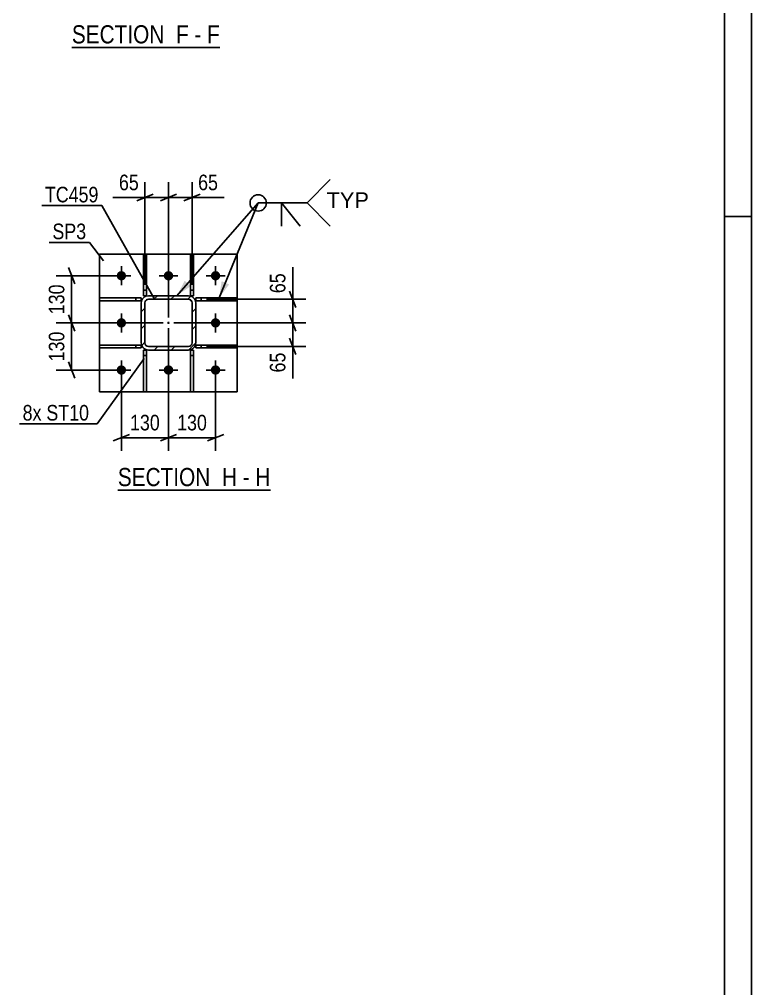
# Model space of a CAD drawing. Header units: millimetres. Extents: x 0 to 1189, y 0 to 841.
# Drawn here: x 1054.2 to 1189, y 454 to 632.2 of the extents above; entities that cross this region are included whole.
import ezdxf

# ---------------------------------------------------------------- set-up
doc = ezdxf.new("R2010")
doc.units = ezdxf.units.MM
doc.linetypes.add('DXK_LINE_DOT2', pattern=[3.9198, 1.9599, -1.9599])
doc.styles.add('Arial', font='ARIAL.TTF', dxfattribs={"height": 0.2})
doc.styles.add('Arial Narrow', font='ARIALN.TTF', dxfattribs={"height": 0.2})

# ---------------------------------------------------------------- blocks, each defined once
blk = doc.blocks.new('Unknown-682122038-1161')
at = {"color": 5, "linetype": 'Continuous'}
for p, q in [((1189, 0), (1189, 841)), ((1184, 5), (1184, 836)), ((1189, 596), (1184, 596))]:
    blk.add_line(p, q, dxfattribs=at)
blk = doc.blocks.new('Unknown-682122038-17 - 24004')
at = {"color": 6, "linetype": 'Continuous'}
blk.add_line((1063.91, 627.07), (1091.12, 627.07), dxfattribs=at)
at = {"color": 0, "linetype": 'Continuous'}
for points in [[(1082.02, 627.82), (1082.02, 631.32), (1063.91, 631.32), (1063.91, 627.82)], [(1085.41, 627.82), (1085.41, 631.32), (1083.07, 631.32), (1083.07, 627.82)], [(1087.73, 627.82), (1087.73, 631.32), (1086.46, 631.32), (1086.46, 627.82)], [(1091.12, 627.82), (1091.12, 631.32), (1088.78, 631.32), (1088.78, 627.82)]]:
    blk.add_wipeout(points, dxfattribs=at)
at = {"color": 7, "linetype": 'Continuous', "style": 'Arial Narrow'}
for s, p in [('SECTION ', (1063.91, 627.82)), ('F', (1083.07, 627.82)), ('F', (1088.78, 627.82)), ('-', (1086.46, 627.82))]:
    blk.add_text(s, height=3.34, dxfattribs=at).set_placement(p)
blk = doc.blocks.new('Unknown-682122038-28 - 78521')
at = {"color": 6, "linetype": 'Continuous'}
blk.add_line((1072.37, 545.66), (1100.44, 545.66), dxfattribs=at)
at = {"color": 0, "linetype": 'Continuous'}
for points in [[(1090.48, 546.41), (1090.48, 549.91), (1072.37, 549.91), (1072.37, 546.41)], [(1094.3, 546.41), (1094.3, 549.91), (1091.53, 549.91), (1091.53, 546.41)], [(1096.62, 546.41), (1096.62, 549.91), (1095.35, 549.91), (1095.35, 546.41)], [(1100.44, 546.41), (1100.44, 549.91), (1097.67, 549.91), (1097.67, 546.41)]]:
    blk.add_wipeout(points, dxfattribs=at)
at = {"color": 7, "linetype": 'Continuous', "style": 'Arial Narrow'}
for s, p in [('SECTION ', (1072.37, 546.41)), ('H', (1091.53, 546.41)), ('H', (1097.67, 546.41)), ('-', (1095.35, 546.41))]:
    blk.add_text(s, height=3.34, dxfattribs=at).set_placement(p)
blk = doc.blocks.new('Part-682122038-78628 - 78521')
at = {"color": 2, "linetype": 'Continuous'}
for p, q in [((1069.02, 581.03), (1076.69, 581.03)), ((1069.02, 581.03), (1069.02, 580.49)), ((1076.69, 581.03), (1076.69, 581.03)), ((1076.69, 581.03), (1076.69, 580.49)), ((1069.02, 580.49), (1076.69, 580.49))]:
    blk.add_line(p, q, dxfattribs=at)
at = {"color": 7, "linetype": 'DXK_LINE_DOT2'}
for p, q in [((1075.69, 581.03), (1069.02, 581.03)), ((1076.69, 581.03), (1075.69, 581.03)), ((1075.69, 581.03), (1075.69, 580.49)), ((1076.69, 581.03), (1076.69, 581.03)), ((1069.02, 580.49), (1075.69, 580.49)), ((1075.69, 580.49), (1076.69, 580.49))]:
    blk.add_line(p, q, dxfattribs=at)
blk = doc.blocks.new('Part-682122038-78631 - 78521')
at = {"color": 2, "linetype": 'Continuous'}
for p, q in [((1077.09, 581.43), (1077.09, 589.09)), ((1077.09, 589.09), (1077.62, 589.09)), ((1077.62, 589.09), (1077.62, 581.43)), ((1077.09, 581.43), (1077.09, 581.43)), ((1077.09, 581.43), (1077.62, 581.43)), ((1077.62, 581.43), (1077.62, 581.43))]:
    blk.add_line(p, q, dxfattribs=at)
at = {"color": 7, "linetype": 'DXK_LINE_DOT2'}
for p, q in [((1077.09, 582.43), (1077.62, 582.43)), ((1077.09, 581.43), (1077.62, 581.43))]:
    blk.add_line(p, q, dxfattribs=at)
blk = doc.blocks.new('Part-682122038-78528 - 78521')
at = {"linetype": 'Continuous'}
h = blk.add_hatch(dxfattribs=at)
h.set_pattern_fill('', scale=0.7, style=0, pattern_type=0)
h.set_pattern_definition([(45, (1085.3517, 571.4277), (-1.57154, 1.57154), [])])
h.paths.add_polyline_path([(1078.02, 571.43), (1085.35, 571.43), (1085.86, 571.53), (1086.29, 571.82), (1086.58, 572.25), (1086.69, 572.76), (1086.69, 580.09), (1086.58, 580.6), (1086.29, 581.04), (1085.86, 581.33), (1085.35, 581.43), (1078.02, 581.43), (1077.51, 581.33), (1077.08, 581.04), (1076.79, 580.6), (1076.69, 580.09), (1076.69, 572.76), (1076.79, 572.25), (1077.08, 571.82), (1077.51, 571.53)])
h.paths.add_polyline_path([(1077.55, 572.29), (1077.4, 572.51), (1077.35, 572.76), (1077.35, 580.09), (1077.4, 580.35), (1077.55, 580.57), (1077.76, 580.71), (1078.02, 580.76), (1085.35, 580.76), (1085.61, 580.71), (1085.82, 580.57), (1085.97, 580.35), (1086.02, 580.09), (1086.02, 572.76), (1085.97, 572.51), (1085.82, 572.29), (1085.61, 572.15), (1085.35, 572.09), (1078.02, 572.09), (1077.76, 572.15)])
blk.add_hatch(color=246, dxfattribs=at).paths.add_polyline_path([(1081.69, 576.33, -1), (1081.69, 576.53, -1)])
at = {"color": 7, "linetype": 'DXK_LINE_DOT2'}
for p, q in [((1077.51, 581.33), (1078.02, 581.43)), ((1078.02, 581.43), (1085.35, 581.43)), ((1085.35, 581.43), (1085.86, 581.33)), ((1076.69, 580.09), (1076.79, 580.6)), ((1076.69, 572.76), (1076.69, 580.09)), ((1077.4, 580.35), (1077.35, 580.09)), ((1077.35, 572.76), (1077.35, 580.09)), ((1078.02, 580.76), (1077.76, 580.71)), ((1078.02, 580.76), (1085.35, 580.76)), ((1085.61, 580.71), (1085.35, 580.76)), ((1086.02, 580.09), (1085.97, 580.35)), ((1086.02, 572.76), (1086.02, 580.09)), ((1086.58, 580.6), (1086.69, 580.09)), ((1086.69, 572.76), (1086.69, 580.09)), ((1076.79, 572.25), (1076.69, 572.76)), ((1077.35, 572.76), (1077.4, 572.51)), ((1077.76, 572.15), (1078.02, 572.09)), ((1085.35, 572.09), (1085.61, 572.15)), ((1085.97, 572.51), (1086.02, 572.76)), ((1086.69, 572.76), (1086.58, 572.25)), ((1078.02, 571.43), (1077.51, 571.53)), ((1078.02, 572.09), (1085.35, 572.09)), ((1078.02, 571.43), (1085.35, 571.43)), ((1085.86, 571.53), (1085.35, 571.43))]:
    blk.add_line(p, q, dxfattribs=at)
at = {"color": 2, "linetype": 'Continuous'}
for p, q in [((1078.02, 581.43), (1077.51, 581.33)), ((1078.02, 581.43), (1085.35, 581.43)), ((1085.86, 581.33), (1085.35, 581.43)), ((1076.79, 580.6), (1076.69, 580.09)), ((1076.69, 572.76), (1076.69, 580.09)), ((1077.35, 580.09), (1077.4, 580.35)), ((1077.35, 572.76), (1077.35, 580.09)), ((1077.76, 580.71), (1078.02, 580.76)), ((1078.02, 580.76), (1085.35, 580.76)), ((1085.35, 580.76), (1085.61, 580.71)), ((1085.97, 580.35), (1086.02, 580.09)), ((1086.02, 572.76), (1086.02, 580.09)), ((1086.69, 580.09), (1086.58, 580.6)), ((1086.69, 572.76), (1086.69, 580.09)), ((1076.69, 572.76), (1076.79, 572.25)), ((1077.4, 572.51), (1077.35, 572.76)), ((1078.02, 572.09), (1077.76, 572.15)), ((1085.61, 572.15), (1085.35, 572.09)), ((1086.02, 572.76), (1085.97, 572.51)), ((1086.58, 572.25), (1086.69, 572.76)), ((1077.51, 571.53), (1078.02, 571.43)), ((1078.02, 572.09), (1085.35, 572.09)), ((1078.02, 571.43), (1085.35, 571.43)), ((1085.35, 571.43), (1085.86, 571.53))]:
    blk.add_line(p, q, dxfattribs=at)
at = {"color": 246, "linetype": 'DXK_LINE_DOT2'}
blk.add_line((1081.69, 576.43), (1081.69, 576.43), dxfattribs=at)
at = {"color": 246, "linetype": 'Continuous'}
blk.add_circle((1081.69, 576.43), 0.1, dxfattribs=at)
at = {"color": 7, "linetype": 'DXK_LINE_DOT2'}
for centre, radius, start, end in [((1078.02, 580.09), 1.33, 112.5, 157.5), ((1085.35, 580.09), 1.33, 22.5, 67.5), ((1078.02, 580.09), 0.667, 112.5, 157.5), ((1085.35, 580.09), 0.667, 22.5, 67.5), ((1078.02, 572.76), 1.33, 202.5, 247.5), ((1078.02, 572.76), 0.667, 202.5, 247.5), ((1085.35, 572.76), 0.667, 292.5, 337.5), ((1085.35, 572.76), 1.33, 292.5, 337.5)]:
    blk.add_arc(centre, radius, start, end, dxfattribs=at)
at = {"color": 2, "linetype": 'Continuous'}
for centre, radius, start, end in [((1078.02, 580.09), 1.33, 112.5, 157.5), ((1085.35, 580.09), 1.33, 22.5, 67.5), ((1078.02, 580.09), 0.667, 112.5, 157.5), ((1085.35, 580.09), 0.667, 22.5, 67.5), ((1078.02, 572.76), 1.33, 202.5, 247.5), ((1078.02, 572.76), 0.667, 202.5, 247.5), ((1085.35, 572.76), 0.667, 292.5, 337.5), ((1085.35, 572.76), 1.33, 292.5, 337.5)]:
    blk.add_arc(centre, radius, start, end, dxfattribs=at)
blk = doc.blocks.new('Part-682122038-78573 - 78521')
at = {"color": 2, "linetype": 'Continuous'}
for p, q in [((1069.02, 589.09), (1069.02, 563.76)), ((1069.02, 589.09), (1094.35, 589.09)), ((1094.35, 589.09), (1094.35, 563.76)), ((1094.35, 563.76), (1069.02, 563.76))]:
    blk.add_line(p, q, dxfattribs=at)
blk = doc.blocks.new('Part-682122038-78630 - 78521')
at = {"color": 2, "linetype": 'Continuous'}
for p, q in [((1085.75, 581.43), (1085.75, 589.09)), ((1085.75, 589.09), (1086.29, 589.09)), ((1086.29, 589.09), (1086.29, 581.43)), ((1085.75, 581.43), (1085.75, 581.43)), ((1085.75, 581.43), (1086.29, 581.43)), ((1086.29, 581.43), (1086.29, 581.43))]:
    blk.add_line(p, q, dxfattribs=at)
at = {"color": 7, "linetype": 'DXK_LINE_DOT2'}
for p, q in [((1085.75, 582.43), (1086.29, 582.43)), ((1085.75, 581.43), (1086.29, 581.43))]:
    blk.add_line(p, q, dxfattribs=at)
blk = doc.blocks.new('Part-682122038-78626 - 78521')
at = {"color": 2, "linetype": 'Continuous'}
for p, q in [((1086.69, 581.03), (1086.69, 580.49)), ((1086.69, 581.03), (1094.35, 581.03)), ((1094.35, 580.49), (1094.35, 581.03)), ((1086.69, 580.49), (1086.69, 580.49)), ((1094.35, 580.49), (1086.69, 580.49))]:
    blk.add_line(p, q, dxfattribs=at)
at = {"color": 7, "linetype": 'DXK_LINE_DOT2'}
for p, q in [((1086.69, 581.03), (1086.69, 581.03)), ((1087.69, 581.03), (1086.69, 581.03)), ((1087.69, 580.49), (1087.69, 581.03)), ((1094.35, 581.03), (1087.69, 581.03)), ((1086.69, 580.49), (1087.69, 580.49)), ((1087.69, 580.49), (1094.35, 580.49))]:
    blk.add_line(p, q, dxfattribs=at)
blk = doc.blocks.new('Part-682122038-78627 - 78521')
at = {"color": 2, "linetype": 'Continuous'}
for p, q in [((1086.69, 572.36), (1086.69, 571.83)), ((1086.69, 572.36), (1094.35, 572.36)), ((1094.35, 571.83), (1094.35, 572.36)), ((1086.69, 571.83), (1086.69, 571.83)), ((1094.35, 571.83), (1086.69, 571.83))]:
    blk.add_line(p, q, dxfattribs=at)
at = {"color": 7, "linetype": 'DXK_LINE_DOT2'}
for p, q in [((1086.69, 572.36), (1086.69, 572.36)), ((1087.69, 572.36), (1086.69, 572.36)), ((1087.69, 571.83), (1087.69, 572.36)), ((1094.35, 572.36), (1087.69, 572.36)), ((1086.69, 571.83), (1087.69, 571.83)), ((1087.69, 571.83), (1094.35, 571.83))]:
    blk.add_line(p, q, dxfattribs=at)
blk = doc.blocks.new('Part-682122038-78629 - 78521')
at = {"color": 2, "linetype": 'Continuous'}
for p, q in [((1069.02, 572.36), (1076.69, 572.36)), ((1069.02, 572.36), (1069.02, 571.83)), ((1076.69, 572.36), (1076.69, 572.36)), ((1076.69, 572.36), (1076.69, 571.83)), ((1069.02, 571.83), (1076.69, 571.83))]:
    blk.add_line(p, q, dxfattribs=at)
at = {"color": 7, "linetype": 'DXK_LINE_DOT2'}
for p, q in [((1075.69, 572.36), (1069.02, 572.36)), ((1076.69, 572.36), (1075.69, 572.36)), ((1075.69, 572.36), (1075.69, 571.83)), ((1076.69, 572.36), (1076.69, 572.36)), ((1069.02, 571.83), (1075.69, 571.83)), ((1075.69, 571.83), (1076.69, 571.83))]:
    blk.add_line(p, q, dxfattribs=at)
blk = doc.blocks.new('Part-682122038-78632 - 78521')
at = {"color": 2, "linetype": 'Continuous'}
for p, q in [((1085.75, 571.43), (1085.75, 571.43)), ((1085.75, 571.43), (1086.29, 571.43)), ((1085.75, 571.43), (1085.75, 563.76)), ((1086.29, 571.43), (1086.29, 571.43)), ((1086.29, 571.43), (1086.29, 563.76)), ((1085.75, 563.76), (1086.29, 563.76))]:
    blk.add_line(p, q, dxfattribs=at)
at = {"color": 7, "linetype": 'DXK_LINE_DOT2'}
for p, q in [((1086.29, 571.43), (1085.75, 571.43)), ((1085.75, 571.43), (1085.75, 571.43)), ((1085.75, 570.43), (1086.29, 570.43))]:
    blk.add_line(p, q, dxfattribs=at)
blk = doc.blocks.new('Part-682122038-78633 - 78521')
at = {"color": 2, "linetype": 'Continuous'}
for p, q in [((1077.09, 571.43), (1077.09, 571.43)), ((1077.09, 571.43), (1077.62, 571.43)), ((1077.09, 571.43), (1077.09, 563.76)), ((1077.62, 571.43), (1077.62, 571.43)), ((1077.62, 571.43), (1077.62, 563.76)), ((1077.09, 563.76), (1077.62, 563.76))]:
    blk.add_line(p, q, dxfattribs=at)
at = {"color": 7, "linetype": 'DXK_LINE_DOT2'}
for p, q in [((1077.62, 571.43), (1077.09, 571.43)), ((1077.09, 571.43), (1077.09, 571.43)), ((1077.09, 570.43), (1077.62, 570.43))]:
    blk.add_line(p, q, dxfattribs=at)
blk = doc.blocks.new('Bolt-682122038-78639 - 78521')
at = {"linetype": 'Continuous'}
for points in [[(1073.02, 585.96, -1), (1073.02, 584.23, -1)], [(1081.69, 585.96, -1), (1081.69, 584.23, -1)], [(1090.35, 585.96, -1), (1090.35, 584.23, -1)], [(1073.02, 577.29, -1), (1073.02, 575.56, -1)], [(1090.35, 577.29, -1), (1090.35, 575.56, -1)], [(1073.02, 568.63, -1), (1073.02, 566.89, -1)], [(1081.69, 568.63, -1), (1081.69, 566.89, -1)], [(1090.35, 568.63, -1), (1090.35, 566.89, -1)]]:
    blk.add_hatch(color=1, dxfattribs=at).paths.add_polyline_path(points)
at = {"color": 1, "linetype": 'Continuous'}
for p, q in [((1073.02, 583.36), (1073.02, 586.83)), ((1081.69, 583.36), (1081.69, 586.83)), ((1090.35, 583.36), (1090.35, 586.83)), ((1071.29, 585.09), (1074.75, 585.09)), ((1079.95, 585.09), (1083.42, 585.09)), ((1088.62, 585.09), (1092.09, 585.09)), ((1073.02, 574.69), (1073.02, 578.16)), ((1090.35, 574.69), (1090.35, 578.16)), ((1071.29, 576.43), (1074.75, 576.43)), ((1088.62, 576.43), (1092.09, 576.43)), ((1073.02, 566.03), (1073.02, 569.49)), ((1081.69, 566.03), (1081.69, 569.49)), ((1090.35, 566.03), (1090.35, 569.49)), ((1071.29, 567.76), (1074.75, 567.76)), ((1079.95, 567.76), (1083.42, 567.76)), ((1088.62, 567.76), (1092.09, 567.76))]:
    blk.add_line(p, q, dxfattribs=at)
blk = doc.blocks.new('StraightDimension-682122038-78937 - 78521')
at = {"color": 7, "linetype": 'Continuous'}
for p, q in [((1077.35, 583.43), (1077.35, 602.32)), ((1081.69, 577.43), (1081.69, 602.32)), ((1075.85, 598.87), (1078.85, 600.07)), ((1077.35, 599.47), (1081.69, 599.47)), ((1083.19, 600.07), (1080.19, 598.87))]:
    blk.add_line(p, q, dxfattribs=at)
at = {"color": 0}
blk.add_wipeout([(1076.83, 600.22), (1076.83, 604.42), (1071.97, 604.42), (1071.97, 600.22)], dxfattribs=at)
at = {"color": 7, "linetype": 'Continuous'}
blk.add_line((1077.35, 599.47), (1071.45, 599.47), dxfattribs=at)
blk.add_line((1077.35, 599.47), (1071.45, 599.47), dxfattribs=at)
at = {"color": 3, "style": 'Arial Narrow'}
blk.add_text('65', height=2.863, dxfattribs=at).set_placement((1072.57, 600.82))
blk = doc.blocks.new('StraightDimension-682122038-78918 - 78521')
at = {"color": 7, "linetype": 'Continuous'}
for p, q in [((1063.27, 577.93), (1064.47, 574.93)), ((1080.69, 576.43), (1061.02, 576.43)), ((1063.87, 567.76), (1063.87, 576.43)), ((1064.47, 566.26), (1063.27, 569.26)), ((1072.02, 567.76), (1061.02, 567.76))]:
    blk.add_line(p, q, dxfattribs=at)
at = {"color": 0}
blk.add_wipeout([(1063.12, 575.44), (1058.92, 575.44), (1058.92, 568.75), (1063.12, 568.75)], dxfattribs=at)
at = {"color": 3, "style": 'Arial Narrow'}
blk.add_text('130', height=2.863, rotation=90.0002, dxfattribs=at).set_placement((1062.52, 569.35))
blk = doc.blocks.new('StraightDimension-682122038-78917 - 78521')
at = {"color": 7, "linetype": 'Continuous'}
for p, q in [((1063.27, 586.59), (1064.47, 583.59)), ((1072.02, 585.09), (1061.02, 585.09)), ((1063.87, 576.43), (1063.87, 585.09)), ((1064.47, 574.93), (1063.27, 577.93)), ((1080.69, 576.43), (1061.02, 576.43))]:
    blk.add_line(p, q, dxfattribs=at)
at = {"color": 0}
blk.add_wipeout([(1063.12, 584.1), (1058.92, 584.1), (1058.92, 577.42), (1063.12, 577.42)], dxfattribs=at)
at = {"color": 3, "style": 'Arial Narrow'}
blk.add_text('130', height=2.863, rotation=90.0002, dxfattribs=at).set_placement((1062.52, 578.02))
blk = doc.blocks.new('StraightDimension-682122038-78936 - 78521')
at = {"color": 7, "linetype": 'Continuous'}
for p, q in [((1081.69, 577.43), (1081.69, 602.32)), ((1086.02, 583.43), (1086.02, 602.32)), ((1080.19, 598.87), (1083.19, 600.07)), ((1081.69, 599.47), (1086.02, 599.47)), ((1087.52, 600.07), (1084.52, 598.87))]:
    blk.add_line(p, q, dxfattribs=at)
at = {"color": 0}
blk.add_wipeout([(1091.4, 600.22), (1091.4, 604.42), (1086.54, 604.42), (1086.54, 600.22)], dxfattribs=at)
at = {"color": 7, "linetype": 'Continuous'}
blk.add_line((1086.02, 599.47), (1091.92, 599.47), dxfattribs=at)
blk.add_line((1086.02, 599.47), (1091.92, 599.47), dxfattribs=at)
at = {"color": 3, "style": 'Arial Narrow'}
blk.add_text('65', height=2.863, dxfattribs=at).set_placement((1087.14, 600.82))
blk = doc.blocks.new('StraightDimension-682122038-78966 - 78521')
at = {"color": 7, "linetype": 'Continuous'}
for p, q in [((1081.69, 575.43), (1081.69, 552.91)), ((1090.35, 566.76), (1090.35, 552.91)), ((1080.19, 554.71), (1083.19, 555.91)), ((1081.69, 555.31), (1090.35, 555.31)), ((1091.85, 555.91), (1088.85, 554.71))]:
    blk.add_line(p, q, dxfattribs=at)
at = {"color": 0}
blk.add_wipeout([(1089.36, 556.06), (1089.36, 560.26), (1082.68, 560.26), (1082.68, 556.06)], dxfattribs=at)
at = {"color": 3, "style": 'Arial Narrow'}
blk.add_text('130', height=2.863, dxfattribs=at).set_placement((1083.28, 556.66))
blk = doc.blocks.new('StraightDimension-682122038-78967 - 78521')
at = {"color": 7, "linetype": 'Continuous'}
for p, q in [((1081.69, 575.43), (1081.69, 552.91)), ((1073.02, 566.76), (1073.02, 552.91)), ((1071.52, 554.71), (1074.52, 555.91)), ((1073.02, 555.31), (1081.69, 555.31)), ((1083.19, 555.91), (1080.19, 554.71))]:
    blk.add_line(p, q, dxfattribs=at)
at = {"color": 0}
blk.add_wipeout([(1080.69, 556.06), (1080.69, 560.26), (1074.01, 560.26), (1074.01, 556.06)], dxfattribs=at)
at = {"color": 3, "style": 'Arial Narrow'}
blk.add_text('130', height=2.863, dxfattribs=at).set_placement((1074.61, 556.66))
blk = doc.blocks.new('StraightDimension-682122038-78986 - 78521')
at = {"color": 7, "linetype": 'Continuous'}
for p, q in [((1103.95, 582.26), (1105.15, 579.26)), ((1088.69, 580.76), (1106.95, 580.76)), ((1104.55, 576.43), (1104.55, 580.76)), ((1105.15, 574.93), (1103.95, 577.93)), ((1082.69, 576.43), (1106.95, 576.43))]:
    blk.add_line(p, q, dxfattribs=at)
at = {"color": 0}
blk.add_wipeout([(1103.8, 586.14), (1099.6, 586.14), (1099.6, 581.29), (1103.8, 581.29)], dxfattribs=at)
at = {"color": 7, "linetype": 'Continuous'}
blk.add_line((1104.55, 580.76), (1104.55, 586.67), dxfattribs=at)
blk.add_line((1104.55, 580.76), (1104.55, 586.67), dxfattribs=at)
at = {"color": 3, "style": 'Arial Narrow'}
blk.add_text('65', height=2.863, rotation=90.0002, dxfattribs=at).set_placement((1103.2, 581.89))
blk = doc.blocks.new('StraightDimension-682122038-78987 - 78521')
at = {"color": 7, "linetype": 'Continuous'}
for p, q in [((1103.95, 577.93), (1105.15, 574.93)), ((1082.69, 576.43), (1106.95, 576.43)), ((1104.55, 572.09), (1104.55, 576.43)), ((1105.15, 570.59), (1103.95, 573.59)), ((1088.69, 572.09), (1106.95, 572.09))]:
    blk.add_line(p, q, dxfattribs=at)
at = {"color": 0}
blk.add_wipeout([(1103.8, 571.57), (1099.6, 571.57), (1099.6, 566.71), (1103.8, 566.71)], dxfattribs=at)
at = {"color": 7, "linetype": 'Continuous'}
blk.add_line((1104.55, 572.09), (1104.55, 566.19), dxfattribs=at)
blk.add_line((1104.55, 572.09), (1104.55, 566.19), dxfattribs=at)
at = {"color": 3, "style": 'Arial Narrow'}
blk.add_text('65', height=2.863, rotation=90.0002, dxfattribs=at).set_placement((1103.2, 567.31))
blk = doc.blocks.new('Mark-682122038-78887 - 78521')
at = {"color": 0}
blk.add_wipeout([(1068.82, 598.59), (1068.82, 601.59), (1058.95, 601.59), (1058.95, 598.59)], dxfattribs=at)
blk.add_wipeout([(1068.82, 598.59), (1068.82, 601.59), (1058.95, 601.59), (1058.95, 598.59)], dxfattribs=at)
at = {"color": 30, "linetype": 'Continuous'}
for p in [(1058.35, 597.99), (1079.09, 580.78)]:
    blk.add_line(p, (1069.42, 597.99), dxfattribs=at)
at = {"color": 3, "style": 'Arial Narrow'}
blk.add_text('TC459', height=2.863, dxfattribs=at).set_placement((1058.95, 598.59))
blk = doc.blocks.new('MarkSet-682122038-78875 - 78521')
at = {"color": 30, "linetype": 'Continuous'}
blk.add_line((1077.21, 569.87), (1068.57, 557.87), dxfattribs=at)
at = {"color": 0}
for points in [[(1058.32, 558.47), (1058.32, 561.47), (1054.85, 561.47), (1054.85, 558.47)], [(1067.07, 558.47), (1067.07, 561.47), (1059.22, 561.47), (1059.22, 558.47)]]:
    blk.add_wipeout(points, dxfattribs=at)
for points in [[(1058.32, 558.47), (1058.32, 561.47), (1054.85, 561.47), (1054.85, 558.47)], [(1067.07, 558.47), (1067.07, 561.47), (1059.22, 561.47), (1059.22, 558.47)]]:
    blk.add_wipeout(points, dxfattribs=at)
at = {"color": 30, "linetype": 'Continuous'}
blk.add_line((1054.25, 557.87), (1068.57, 557.87), dxfattribs=at)
at = {"color": 3, "style": 'Arial Narrow'}
for s, p in [('8x', (1054.85, 558.47)), ('ST10', (1059.22, 558.47))]:
    blk.add_text(s, height=2.863, dxfattribs=at).set_placement(p)
blk = doc.blocks.new('Mark-682122038-78890 - 78521')
at = {"color": 0}
blk.add_wipeout([(1066.54, 591.82), (1066.54, 594.82), (1060.33, 594.82), (1060.33, 591.82)], dxfattribs=at)
blk.add_wipeout([(1066.54, 591.82), (1066.54, 594.82), (1060.33, 594.82), (1060.33, 591.82)], dxfattribs=at)
at = {"color": 30, "linetype": 'Continuous'}
for p in [(1059.73, 591.22), (1069.7, 587.84)]:
    blk.add_line(p, (1067.14, 591.22), dxfattribs=at)
at = {"color": 3, "style": 'Arial Narrow'}
blk.add_text('SP3', height=2.863, dxfattribs=at).set_placement((1060.33, 591.82))
blk = doc.blocks.new('WeldMark-682122038-85319 - 78521')
at = {"linetype": 'Continuous'}
for points in [[(1085.79, 583.19), (1083.25, 581.43), (1084.66, 584.18)], [(1092.85, 583.52), (1091.02, 581.03), (1091.46, 584.09)]]:
    blk.add_hatch(color=30, dxfattribs=at).paths.add_polyline_path(points)
at = {"color": 30, "linetype": 'Continuous'}
for p, q in [((1083.25, 581.43), (1098.19, 598.48)), ((1091.02, 581.03), (1098.19, 598.48)), ((1098.19, 598.48), (1107.19, 598.48))]:
    blk.add_line(p, q, dxfattribs=at)
at = {"color": 3, "linetype": 'Continuous'}
for q in [(1105.9, 594.2), (1102.47, 594.2)]:
    blk.add_line((1102.47, 598.48), q, dxfattribs=at)
for start, end in [(90, 270), (270, 90)]:
    blk.add_arc((1098.19, 598.48), 1.5, start, end, dxfattribs=at)
at = {"color": 0, "linetype": 'Continuous'}
blk.add_wipeout([(1118.56, 597.58), (1118.56, 600.58), (1110.79, 600.58), (1110.79, 597.58)], dxfattribs=at)
blk.add_wipeout([(1118.56, 597.58), (1118.56, 600.58), (1110.79, 600.58), (1110.79, 597.58)], dxfattribs=at)
at = {"color": 3, "linetype": 'Continuous'}
for q in [(1111.47, 602.77), (1111.47, 594.2)]:
    blk.add_line((1107.19, 598.48), q, dxfattribs=at)
at = {"color": 3, "linetype": 'Continuous', "style": 'Arial'}
blk.add_text('TYP', height=2.865, dxfattribs=at).set_placement((1110.79, 597.58))

msp = doc.modelspace()

# ---------------------------------------------------------------- block references
for name in ['Unknown-682122038-1161', 'Part-682122038-78573 - 78521', 'Part-682122038-78631 - 78521', 'Part-682122038-78630 - 78521', 'Bolt-682122038-78639 - 78521', 'Part-682122038-78628 - 78521', 'Part-682122038-78528 - 78521', 'Part-682122038-78626 - 78521', 'Part-682122038-78629 - 78521', 'Part-682122038-78627 - 78521', 'Part-682122038-78633 - 78521', 'Part-682122038-78632 - 78521']:
    msp.add_blockref(name, (0, 0))

# ---------------------------------------------------------------- next in the draw order: block references
for name in ['Unknown-682122038-17 - 24004', 'StraightDimension-682122038-78937 - 78521', 'Unknown-682122038-28 - 78521']:
    msp.add_blockref(name, (0, 0))

# ---------------------------------------------------------------- next in the draw order: block references
msp.add_blockref('StraightDimension-682122038-78918 - 78521', (0, 0))

# ---------------------------------------------------------------- next in the draw order: block references
msp.add_blockref('StraightDimension-682122038-78917 - 78521', (0, 0))

# ---------------------------------------------------------------- next in the draw order: block references
for name in ['StraightDimension-682122038-78936 - 78521', 'Mark-682122038-78887 - 78521', 'StraightDimension-682122038-78966 - 78521']:
    msp.add_blockref(name, (0, 0))

# ---------------------------------------------------------------- next in the draw order: block references
for name in ['Mark-682122038-78890 - 78521', 'StraightDimension-682122038-78967 - 78521']:
    msp.add_blockref(name, (0, 0))

# ---------------------------------------------------------------- next in the draw order: block references
for name in ['StraightDimension-682122038-78986 - 78521', 'MarkSet-682122038-78875 - 78521']:
    msp.add_blockref(name, (0, 0))

# ---------------------------------------------------------------- next in the draw order: block references
for name in ['WeldMark-682122038-85319 - 78521', 'StraightDimension-682122038-78987 - 78521']:
    msp.add_blockref(name, (0, 0))

doc.saveas('drawing.dxf')
